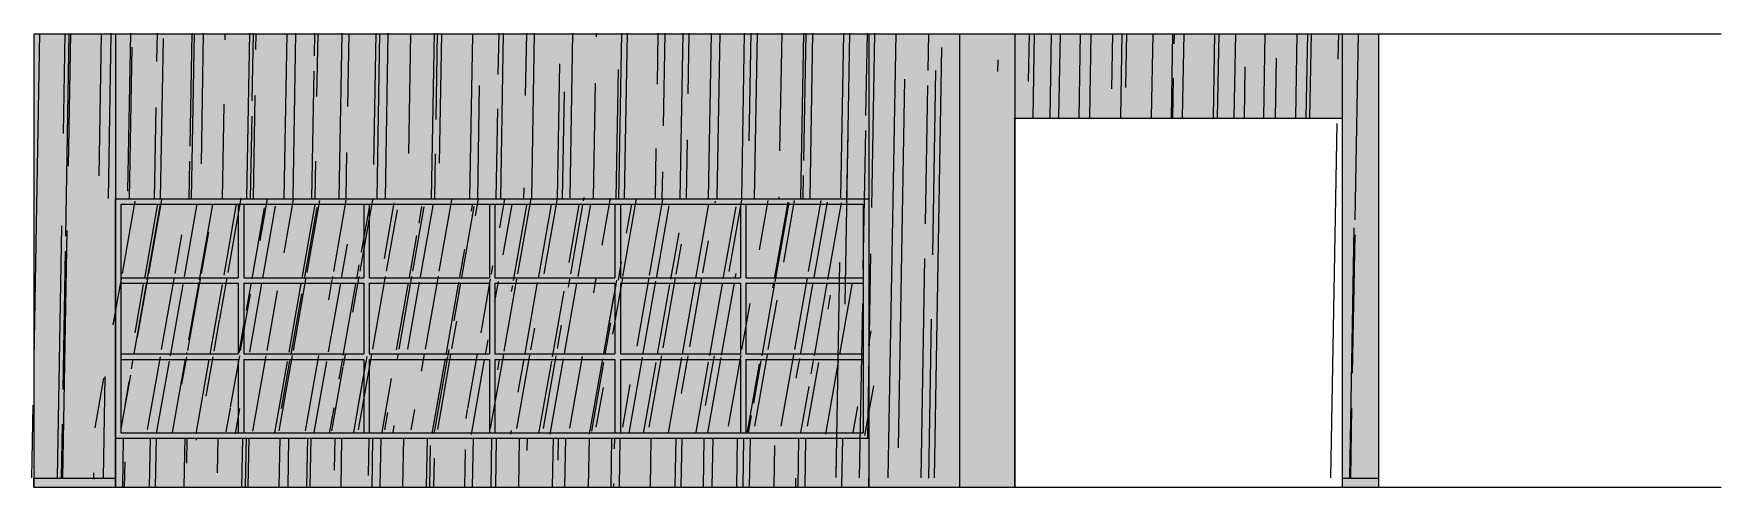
# Model space of a CAD drawing. Header units: millimetres. Extents: x 0 to 1313252738, y -131 to 560100888.
# Drawn here: x 1312653851 to 1312663138, y 560056812 to 560059312 of the extents above; entities that cross this region are included whole.
import ezdxf

# ---------------------------------------------------------------- set-up
doc = ezdxf.new("R2010")
doc.units = ezdxf.units.MM
doc.layers.get('0').update_dxf_attribs({"lineweight": 0})
pattern_1 = [(89, (-28332.09394049643, 60682.87629735469), (-244.2089098525694, 563.1478032884614), [3810, -508, 1270, -254]), (89, (-28453.17882583866, 61022.86130134997), (-342.201459612802, -248.0655426270803), [762, -83.81999999999998, 1524, -190.5]), (89, (-28545.74460226317, 60813.62492918936), (-147.1029423393508, 1323.568886290058), [2032, -355.6, 1016, -254])]
pattern_2 = [(80, (-28332.09394049643, 60682.87629735469), (-128.6095167712489, 499.3104559889228), [3200.399999999999, -426.7199999999999, 1066.799999999999, -213.3599999999999]), (80, (-28387.87729658906, 60980.85879925117), (-316.507289489987, -160.8426471839531), [640.0799999999996, -70.40879999999996, 1280.159999999999, -160.0199999999999]), (80, (-28492.16994775822, 60819.42772735501), (51.87834091008591, 1117.439842725262), [1706.879999999999, -298.7039999999999, 853.4399999999997, -213.3599999999999])]

msp = doc.modelspace()

# ---------------------------------------------------------------- hatches: boundary and pattern name
at = {"true_color": 0xbb8a63, "transparency": 33554582}
h = msp.add_hatch(color=23, dxfattribs=at)
h.dxf.hatch_style = 1
h.paths.add_polyline_path([(1312654301.255986, 560059312.0648521), (1312653851.255986, 560059312.0648521), (1312653851.255986, 560056862.0648531), (1312654301.255986, 560056862.0648531), (1312654301.255986, 560057112.064852), (1312654301.255986, 560058402.0648521)])
at = {"transparency": 33554687}
h = msp.add_hatch(dxfattribs=at)
h.set_pattern_fill('AR-RROOF', color=256, scale=10, angle=89)
h.set_pattern_definition(pattern_1)
h.paths.add_polyline_path([(1312654301.255986, 560059312.0648521), (1312653851.255986, 560059312.0648521), (1312653851.255986, 560056862.0648531), (1312654301.255986, 560056862.0648531), (1312654301.255986, 560057112.064852)])
at = {"true_color": 0xbb8a63, "transparency": 33554582}
h = msp.add_hatch(color=23, dxfattribs=at)
h.dxf.hatch_style = 1
h.paths.add_polyline_path([(1312658446.255986, 560059312.0648521), (1312654301.255986, 560059312.0648521), (1312654301.255986, 560058402.0648521), (1312654992.085986, 560058402.0648521), (1312655130.255986, 560058402.0648521), (1312658446.255986, 560058402.0648519)])
at = {"transparency": 33554687}
h = msp.add_hatch(dxfattribs=at)
h.set_pattern_fill('AR-RROOF', color=256, scale=10, angle=89)
h.set_pattern_definition(pattern_1)
h.paths.add_polyline_path([(1312658446.255986, 560059312.0648521), (1312654301.255986, 560059312.0648521), (1312654301.255986, 560058402.0648521), (1312654992.085986, 560058402.0648521), (1312655130.255986, 560058402.0648521), (1312658446.255986, 560058402.0648519)])
at = {"true_color": 0xbb8a63, "transparency": 33554582}
h = msp.add_hatch(color=23, dxfattribs=at)
h.dxf.hatch_style = 1
h.paths.add_polyline_path([(1312658946.255986, 560059312.0648521), (1312658446.255986, 560059312.0648521), (1312658446.255986, 560058402.0648519), (1312658446.255986, 560057112.0648516), (1312658446.255986, 560056812.0648527), (1312658946.255986, 560056812.0648527)])
at = {"transparency": 33554687}
h = msp.add_hatch(dxfattribs=at)
h.set_pattern_fill('AR-RROOF', color=256, scale=10, angle=89)
h.set_pattern_definition(pattern_1)
h.paths.add_polyline_path([(1312658946.255986, 560059312.0648521), (1312658446.255986, 560059312.0648521), (1312658446.255986, 560056862.0648527), (1312658946.255986, 560056862.0648527)])
at = {"true_color": 0x5d5e5f, "transparency": 33554582}
h = msp.add_hatch(color=251, dxfattribs=at)
h.dxf.hatch_style = 1
h.paths.add_polyline_path([(1312659251.255986, 560059312.0648521), (1312658946.255986, 560059312.0648521), (1312658946.255986, 560056812.0648526), (1312659251.255986, 560056812.0648526)])
at = {"true_color": 0xbb8a63, "transparency": 33554582}
h = msp.add_hatch(color=23, dxfattribs=at)
h.dxf.hatch_style = 1
h.paths.add_polyline_path([(1312661051.255986, 560059312.0648521), (1312659251.255986, 560059312.0648521), (1312659251.255986, 560058847.0648521), (1312661051.255986, 560058847.0648521)])
at = {"transparency": 33554687}
h = msp.add_hatch(dxfattribs=at)
h.set_pattern_fill('AR-RROOF', color=256, scale=10, angle=89)
h.set_pattern_definition(pattern_1)
h.paths.add_polyline_path([(1312661051.255986, 560059312.0648521), (1312659251.255986, 560059312.0648521), (1312659251.255986, 560058847.0648521), (1312661051.255986, 560058847.0648521)])
at = {"true_color": 0xbb8a63, "transparency": 33554582}
h = msp.add_hatch(color=23, dxfattribs=at)
h.dxf.hatch_style = 1
h.paths.add_polyline_path([(1312661251.255986, 560059312.0648521), (1312661051.255986, 560059312.0648521), (1312661051.255986, 560056862.0648527), (1312661251.255986, 560056862.0648527)])
at = {"transparency": 33554687}
h = msp.add_hatch(dxfattribs=at)
h.set_pattern_fill('AR-RROOF', color=256, scale=10, angle=89)
h.set_pattern_definition(pattern_1)
h.paths.add_polyline_path([(1312661251.255986, 560059312.0648521), (1312661051.255986, 560059312.0648521), (1312661051.255986, 560056862.0648527), (1312661251.255986, 560056862.0648527)])
at = {"true_color": 0xd8af79, "transparency": 33554687}
h = msp.add_hatch(color=43, dxfattribs=at)
h.dxf.hatch_style = 1
h.paths.add_polyline_path([(1312656358.755986, 560058372.0648519), (1312655697.915986, 560058372.0648519), (1312655697.915986, 560057967.0648516), (1312656358.755986, 560057967.0648516)], flags=0)
h.paths.add_polyline_path([(1312655667.915986, 560058372.0648519), (1312655007.085986, 560058372.0648519), (1312655007.085986, 560057967.0648519), (1312655667.915986, 560057967.0648516)], flags=0)
h.paths.add_polyline_path([(1312654977.085986, 560058372.0648519), (1312654331.255986, 560058372.0648519), (1312654331.255986, 560057967.064852), (1312654977.085986, 560057967.0648519)], flags=0)
h.paths.add_polyline_path([(1312654977.085986, 560057937.0648519), (1312654331.255986, 560057937.064852), (1312654331.255986, 560057547.0648514), (1312654977.085986, 560057547.0648514)], flags=0)
h.paths.add_polyline_path([(1312655667.915986, 560057937.0648516), (1312655007.085986, 560057937.0648519), (1312655007.085986, 560057547.0648514), (1312655667.915986, 560057547.0648513)], flags=0)
h.paths.add_polyline_path([(1312656358.755986, 560057937.0648515), (1312655697.915986, 560057937.0648516), (1312655697.915986, 560057547.0648513), (1312656358.755986, 560057547.0648512)], flags=0)
h.paths.add_polyline_path([(1312657049.575986, 560057937.0648515), (1312656388.755986, 560057937.0648515), (1312656388.755987, 560057547.0648512), (1312657049.575986, 560057547.0648509)], flags=0)
h.paths.add_polyline_path([(1312657049.575986, 560058372.0648519), (1312656388.755986, 560058372.0648519), (1312656388.755986, 560057967.0648516), (1312657049.575986, 560057967.0648515)], flags=0)
h.paths.add_polyline_path([(1312657740.405986, 560058372.0648519), (1312657079.575986, 560058372.0648519), (1312657079.575986, 560057967.0648515), (1312657740.405986, 560057967.0648515)], flags=0)
h.paths.add_polyline_path([(1312658416.255986, 560058372.0648519), (1312657770.405986, 560058372.0648519), (1312657770.405986, 560057967.0648514), (1312658416.255986, 560057967.0648513)], flags=0)
h.paths.add_polyline_path([(1312658416.255986, 560057937.0648512), (1312657770.405986, 560057937.0648514), (1312657770.405986, 560057547.0648509), (1312658416.255986, 560057547.0648507)], flags=0)
h.paths.add_polyline_path([(1312657740.405986, 560057937.0648514), (1312657079.575986, 560057937.0648515), (1312657079.575986, 560057547.0648509), (1312657740.405986, 560057547.0648509)], flags=0)
h.paths.add_polyline_path([(1312658416.255986, 560057517.0648507), (1312657770.405986, 560057517.0648509), (1312657770.405986, 560057112.0648516), (1312658416.255986, 560057112.0648516)], flags=0)
h.paths.add_polyline_path([(1312657740.405986, 560057517.0648509), (1312657079.575986, 560057517.0648509), (1312657079.575986, 560057112.0648519), (1312657740.405986, 560057112.0648516)], flags=0)
h.paths.add_polyline_path([(1312656358.755986, 560057517.0648509), (1312655697.915986, 560057517.0648512), (1312655697.915986, 560057112.0648519), (1312656358.755986, 560057112.0648519)], flags=0)
h.paths.add_polyline_path([(1312657049.575986, 560057517.0648509), (1312656388.755987, 560057517.0648509), (1312656388.755986, 560057112.0648519), (1312657049.575986, 560057112.0648519)], flags=0)
h.paths.add_polyline_path([(1312655667.915986, 560057517.0648512), (1312655007.085986, 560057517.0648514), (1312655007.085986, 560057112.064852), (1312655667.915986, 560057112.0648519)], flags=0)
h.paths.add_polyline_path([(1312654977.085986, 560057517.0648514), (1312654331.255986, 560057517.0648514), (1312654331.255986, 560057112.064852), (1312654977.085986, 560057112.064852)], flags=0)
h.paths.add_polyline_path([(1312658416.255986, 560057967.0648513), (1312657770.405986, 560057967.0648514), (1312657770.405986, 560058372.0648519), (1312657740.405986, 560058372.0648519), (1312657740.405986, 560057967.0648515), (1312657079.575986, 560057967.0648515), (1312657079.575986, 560058372.0648519), (1312657049.575986, 560058372.0648519), (1312657049.575986, 560057967.0648515), (1312656388.755986, 560057967.0648516), (1312656388.755986, 560058372.0648519), (1312656358.755986, 560058372.0648519), (1312656358.755986, 560057967.0648516), (1312655697.915986, 560057967.0648516), (1312655697.915986, 560058372.0648519), (1312655667.915986, 560058372.0648519), (1312655667.915986, 560057967.0648516), (1312655007.085986, 560057967.0648519), (1312655007.085986, 560058372.0648519), (1312654977.085986, 560058372.0648519), (1312654977.085986, 560057967.0648519), (1312654331.255986, 560057967.064852), (1312654331.255986, 560057937.064852), (1312654977.085986, 560057937.0648519), (1312654977.085986, 560057547.0648514), (1312654331.255986, 560057547.0648514), (1312654331.255986, 560057517.0648514), (1312654977.085986, 560057517.0648514), (1312654977.085986, 560057112.064852), (1312655007.085986, 560057112.064852), (1312655007.085986, 560057517.0648514), (1312655667.915986, 560057517.0648512), (1312655667.915986, 560057112.0648519), (1312655697.915986, 560057112.0648519), (1312655697.915986, 560057517.0648512), (1312656358.755986, 560057517.0648509), (1312656358.755986, 560057112.0648519), (1312656388.755986, 560057112.0648519), (1312656388.755987, 560057517.0648509), (1312657049.575986, 560057517.0648509), (1312657049.575986, 560057112.0648519), (1312657079.575986, 560057112.0648519), (1312657079.575986, 560057517.0648509), (1312657740.405986, 560057517.0648509), (1312657740.405986, 560057112.0648516), (1312657770.405986, 560057112.0648516), (1312657770.405986, 560057517.0648509), (1312658416.255986, 560057517.0648507), (1312658416.255986, 560057547.0648507), (1312657770.405986, 560057547.0648509), (1312657770.405986, 560057937.0648514), (1312658416.255986, 560057937.0648512)], flags=0)
h.paths.add_polyline_path([(1312655007.085986, 560057937.0648519), (1312655667.915986, 560057937.0648516), (1312655667.915986, 560057547.0648513), (1312655007.085986, 560057547.0648514)], flags=0)
h.paths.add_polyline_path([(1312655697.915986, 560057937.0648516), (1312656358.755986, 560057937.0648515), (1312656358.755986, 560057547.0648512), (1312655697.915986, 560057547.0648513)], flags=0)
h.paths.add_polyline_path([(1312657049.575986, 560057937.0648515), (1312657049.575986, 560057547.0648509), (1312656388.755987, 560057547.0648512), (1312656388.755986, 560057937.0648515)], flags=0)
h.paths.add_polyline_path([(1312657079.575986, 560057937.0648515), (1312657740.405986, 560057937.0648514), (1312657740.405986, 560057547.0648509), (1312657079.575986, 560057547.0648509)], flags=0)
h.paths.add_polyline_path([(1312658446.255986, 560058402.0648519), (1312654301.255986, 560058402.0648521), (1312654301.255986, 560057082.064852), (1312658446.255986, 560057082.0648516)])
h.paths.add_polyline_path([(1312654331.255986, 560057517.0648514), (1312654331.255986, 560058372.0648519), (1312658416.255986, 560058372.0648519), (1312658416.255986, 560057112.0648516), (1312654331.255986, 560057112.064852)], flags=16)
h.paths.add_polyline_path([(1312654331.255986, 560057937.064852), (1312654977.085986, 560057937.0648519), (1312654977.085986, 560057547.0648514), (1312654331.255986, 560057547.0648514)], flags=0)
at = {"true_color": 0xcf9c59, "transparency": 33554687}
h = msp.add_hatch(color=33, dxfattribs=at)
h.dxf.hatch_style = 1
h.paths.add_polyline_path([(1312654977.085986, 560058372.0648519), (1312654331.255986, 560058372.0648519), (1312654331.255986, 560057967.064852), (1312654977.085986, 560057967.0648519)])
h.paths.add_polyline_path([(1312655667.915986, 560058372.0648519), (1312655007.085986, 560058372.0648519), (1312655007.085986, 560057967.0648519), (1312655667.915986, 560057967.0648516)])
h.paths.add_polyline_path([(1312656358.755986, 560058372.0648519), (1312655697.915986, 560058372.0648519), (1312655697.915986, 560057967.0648516), (1312656358.755986, 560057967.0648516)])
h.paths.add_polyline_path([(1312657049.575986, 560058372.0648519), (1312656388.755986, 560058372.0648519), (1312656388.755986, 560057967.0648516), (1312657049.575986, 560057967.0648515)])
h.paths.add_polyline_path([(1312657740.405986, 560058372.0648519), (1312657079.575986, 560058372.0648519), (1312657079.575986, 560057967.0648515), (1312657740.405986, 560057967.0648515)])
h.paths.add_polyline_path([(1312658416.255986, 560058372.0648519), (1312657770.405986, 560058372.0648519), (1312657770.405986, 560057967.0648514), (1312658416.255986, 560057967.0648513)])
h.paths.add_polyline_path([(1312658416.255986, 560057937.0648512), (1312657770.405986, 560057937.0648514), (1312657770.405986, 560057547.0648509), (1312658416.255986, 560057547.0648507)])
h.paths.add_polyline_path([(1312657740.405986, 560057937.0648514), (1312657079.575986, 560057937.0648515), (1312657079.575986, 560057547.0648509), (1312657740.405986, 560057547.0648509)])
h.paths.add_polyline_path([(1312657049.575986, 560057937.0648515), (1312656388.755986, 560057937.0648515), (1312656388.755987, 560057547.0648512), (1312657049.575986, 560057547.0648509)])
h.paths.add_polyline_path([(1312656358.755986, 560057937.0648515), (1312655697.915986, 560057937.0648516), (1312655697.915986, 560057547.0648513), (1312656358.755986, 560057547.0648512)])
h.paths.add_polyline_path([(1312655667.915986, 560057937.0648516), (1312655007.085986, 560057937.0648519), (1312655007.085986, 560057547.0648514), (1312655667.915986, 560057547.0648513)])
h.paths.add_polyline_path([(1312654977.085986, 560057937.0648519), (1312654331.255986, 560057937.064852), (1312654331.255986, 560057547.0648514), (1312654977.085986, 560057547.0648514)])
h.paths.add_polyline_path([(1312654977.085986, 560057517.0648514), (1312654331.255986, 560057517.0648514), (1312654331.255986, 560057112.064852), (1312654977.085986, 560057112.064852)])
h.paths.add_polyline_path([(1312655667.915986, 560057517.0648512), (1312655007.085986, 560057517.0648514), (1312655007.085986, 560057112.064852), (1312655667.915986, 560057112.0648519)])
h.paths.add_polyline_path([(1312656358.755986, 560057517.0648509), (1312655697.915986, 560057517.0648512), (1312655697.915986, 560057112.0648519), (1312656358.755986, 560057112.0648519)])
h.paths.add_polyline_path([(1312657049.575986, 560057517.0648509), (1312656388.755987, 560057517.0648509), (1312656388.755986, 560057112.0648519), (1312657049.575986, 560057112.0648519)])
h.paths.add_polyline_path([(1312657740.405986, 560057517.0648509), (1312657079.575986, 560057517.0648509), (1312657079.575986, 560057112.0648519), (1312657740.405986, 560057112.0648516)])
h.paths.add_polyline_path([(1312658416.255986, 560057517.0648507), (1312657770.405986, 560057517.0648509), (1312657770.405986, 560057112.0648516), (1312658416.255986, 560057112.0648516)])
at = {"true_color": 0xd8af79, "transparency": 33554687}
h = msp.add_hatch(color=43, dxfattribs=at)
h.dxf.hatch_style = 1
h.paths.add_polyline_path([(1312658416.255986, 560057967.0648513), (1312657770.405986, 560057967.0648514), (1312657770.405986, 560058372.0648519), (1312657740.405986, 560058372.0648519), (1312657740.405986, 560057967.0648515), (1312657079.575986, 560057967.0648515), (1312657079.575986, 560058372.0648519), (1312657049.575986, 560058372.0648519), (1312657049.575986, 560057967.0648515), (1312656388.755986, 560057967.0648516), (1312656388.755986, 560058372.0648519), (1312656358.755986, 560058372.0648519), (1312656358.755986, 560057967.0648516), (1312655697.915986, 560057967.0648516), (1312655697.915986, 560058372.0648519), (1312655667.915986, 560058372.0648519), (1312655667.915986, 560057967.0648516), (1312655007.085986, 560057967.0648519), (1312655007.085986, 560058372.0648519), (1312654977.085986, 560058372.0648519), (1312654977.085986, 560057967.0648519), (1312654331.255986, 560057967.064852), (1312654331.255986, 560057937.064852), (1312654977.085986, 560057937.0648519), (1312654977.085986, 560057547.0648514), (1312654331.255986, 560057547.0648514), (1312654331.255986, 560057517.0648514), (1312654977.085986, 560057517.0648514), (1312654977.085986, 560057112.064852), (1312655007.085986, 560057112.064852), (1312655007.085986, 560057517.0648514), (1312655667.915986, 560057517.0648512), (1312655667.915986, 560057112.0648519), (1312655697.915986, 560057112.0648519), (1312655697.915986, 560057517.0648512), (1312656358.755986, 560057517.0648509), (1312656358.755986, 560057112.0648519), (1312656388.755986, 560057112.0648519), (1312656388.755987, 560057517.0648509), (1312657049.575986, 560057517.0648509), (1312657049.575986, 560057112.0648519), (1312657079.575986, 560057112.0648519), (1312657079.575986, 560057517.0648509), (1312657740.405986, 560057517.0648509), (1312657740.405986, 560057112.0648516), (1312657770.405986, 560057112.0648516), (1312657770.405986, 560057517.0648509), (1312658416.255986, 560057517.0648507), (1312658416.255986, 560057547.0648507), (1312657770.405986, 560057547.0648509), (1312657770.405986, 560057937.0648514), (1312658416.255986, 560057937.0648512)])
h.paths.add_polyline_path([(1312655007.085986, 560057937.0648519), (1312655667.915986, 560057937.0648516), (1312655667.915986, 560057547.0648513), (1312655007.085986, 560057547.0648514)], flags=16)
h.paths.add_polyline_path([(1312655697.915986, 560057937.0648516), (1312656358.755986, 560057937.0648515), (1312656358.755986, 560057547.0648512), (1312655697.915986, 560057547.0648513)], flags=16)
h.paths.add_polyline_path([(1312657049.575986, 560057937.0648515), (1312657049.575986, 560057547.0648509), (1312656388.755987, 560057547.0648512), (1312656388.755986, 560057937.0648515)], flags=16)
h.paths.add_polyline_path([(1312657079.575986, 560057937.0648515), (1312657740.405986, 560057937.0648514), (1312657740.405986, 560057547.0648509), (1312657079.575986, 560057547.0648509)], flags=16)
at = {"true_color": 0x000000, "transparency": 33554687}
h = msp.add_hatch(dxfattribs=at)
h.set_pattern_fill('AR-RROOF', color=18, scale=8.400000000000002, angle=80)
h.set_pattern_definition(pattern_2)
h.paths.add_polyline_path([(1312654977.085986, 560058372.0648519), (1312654331.255986, 560058372.0648519), (1312654331.255986, 560057967.064852), (1312654977.085986, 560057967.0648519)])
h = msp.add_hatch(dxfattribs=at)
h.set_pattern_fill('AR-RROOF', color=18, scale=8.400000000000002, angle=80)
h.set_pattern_definition(pattern_2)
h.paths.add_polyline_path([(1312655667.915986, 560058372.0648519), (1312655007.085986, 560058372.0648519), (1312655007.085986, 560057967.0648519), (1312655667.915986, 560057967.0648516)])
h = msp.add_hatch(dxfattribs=at)
h.set_pattern_fill('AR-RROOF', color=18, scale=8.400000000000002, angle=80)
h.set_pattern_definition(pattern_2)
h.paths.add_polyline_path([(1312656358.755986, 560058372.0648519), (1312655697.915986, 560058372.0648519), (1312655697.915986, 560057967.0648516), (1312656358.755986, 560057967.0648516)])
h = msp.add_hatch(dxfattribs=at)
h.set_pattern_fill('AR-RROOF', color=18, scale=8.400000000000002, angle=80)
h.set_pattern_definition(pattern_2)
h.paths.add_polyline_path([(1312657049.575986, 560058372.0648519), (1312656388.755986, 560058372.0648519), (1312656388.755986, 560057967.0648516), (1312657049.575986, 560057967.0648515)])
h = msp.add_hatch(dxfattribs=at)
h.set_pattern_fill('AR-RROOF', color=18, scale=8.400000000000002, angle=80)
h.set_pattern_definition(pattern_2)
h.paths.add_polyline_path([(1312657740.405986, 560058372.0648519), (1312657079.575986, 560058372.0648519), (1312657079.575986, 560057967.0648515), (1312657740.405986, 560057967.0648515)])
h = msp.add_hatch(dxfattribs=at)
h.set_pattern_fill('AR-RROOF', color=18, scale=8.400000000000002, angle=80)
h.set_pattern_definition(pattern_2)
h.paths.add_polyline_path([(1312658416.255986, 560058372.0648519), (1312657770.405986, 560058372.0648519), (1312657770.405986, 560057967.0648514), (1312658416.255986, 560057967.0648513)])
h = msp.add_hatch(dxfattribs=at)
h.set_pattern_fill('AR-RROOF', color=18, scale=8.400000000000002, angle=80)
h.set_pattern_definition(pattern_2)
h.paths.add_polyline_path([(1312654977.085986, 560057937.0648519), (1312654331.255986, 560057937.064852), (1312654331.255986, 560057547.0648514), (1312654977.085986, 560057547.0648514)])
h = msp.add_hatch(dxfattribs=at)
h.set_pattern_fill('AR-RROOF', color=18, scale=8.400000000000002, angle=80)
h.set_pattern_definition(pattern_2)
h.paths.add_polyline_path([(1312655667.915986, 560057937.0648516), (1312655007.085986, 560057937.0648519), (1312655007.085986, 560057547.0648514), (1312655667.915986, 560057547.0648513)])
h = msp.add_hatch(dxfattribs=at)
h.set_pattern_fill('AR-RROOF', color=18, scale=8.400000000000002, angle=80)
h.set_pattern_definition(pattern_2)
h.paths.add_polyline_path([(1312656358.755986, 560057937.0648515), (1312655697.915986, 560057937.0648516), (1312655697.915986, 560057547.0648513), (1312656358.755986, 560057547.0648512)])
h = msp.add_hatch(dxfattribs=at)
h.set_pattern_fill('AR-RROOF', color=18, scale=8.400000000000002, angle=80)
h.set_pattern_definition(pattern_2)
h.paths.add_polyline_path([(1312657049.575986, 560057937.0648515), (1312656388.755986, 560057937.0648515), (1312656388.755987, 560057547.0648512), (1312657049.575986, 560057547.0648509)])
h = msp.add_hatch(dxfattribs=at)
h.set_pattern_fill('AR-RROOF', color=18, scale=8.400000000000002, angle=80)
h.set_pattern_definition(pattern_2)
h.paths.add_polyline_path([(1312657740.405986, 560057937.0648514), (1312657079.575986, 560057937.0648515), (1312657079.575986, 560057547.0648509), (1312657740.405986, 560057547.0648509)])
h = msp.add_hatch(dxfattribs=at)
h.set_pattern_fill('AR-RROOF', color=18, scale=8.400000000000002, angle=80)
h.set_pattern_definition(pattern_2)
h.paths.add_polyline_path([(1312658416.255986, 560057937.0648512), (1312657770.405986, 560057937.0648514), (1312657770.405986, 560057547.0648509), (1312658416.255986, 560057547.0648507)])
h = msp.add_hatch(dxfattribs=at)
h.set_pattern_fill('AR-RROOF', color=18, scale=8.400000000000002, angle=80)
h.set_pattern_definition(pattern_2)
h.paths.add_polyline_path([(1312654977.085986, 560057517.0648514), (1312654331.255986, 560057517.0648514), (1312654331.255986, 560057112.064852), (1312654977.085986, 560057112.064852)])
h = msp.add_hatch(dxfattribs=at)
h.set_pattern_fill('AR-RROOF', color=18, scale=8.400000000000002, angle=80)
h.set_pattern_definition(pattern_2)
h.paths.add_polyline_path([(1312655667.915986, 560057517.0648512), (1312655007.085986, 560057517.0648514), (1312655007.085986, 560057112.064852), (1312655667.915986, 560057112.0648519)])
h = msp.add_hatch(dxfattribs=at)
h.set_pattern_fill('AR-RROOF', color=18, scale=8.400000000000002, angle=80)
h.set_pattern_definition(pattern_2)
h.paths.add_polyline_path([(1312656358.755986, 560057517.0648509), (1312655697.915986, 560057517.0648512), (1312655697.915986, 560057112.0648519), (1312656358.755986, 560057112.0648519)])
h = msp.add_hatch(dxfattribs=at)
h.set_pattern_fill('AR-RROOF', color=18, scale=8.400000000000002, angle=80)
h.set_pattern_definition(pattern_2)
h.paths.add_polyline_path([(1312657049.575986, 560057517.0648509), (1312656388.755987, 560057517.0648509), (1312656388.755986, 560057112.0648519), (1312657049.575986, 560057112.0648519)])
h = msp.add_hatch(dxfattribs=at)
h.set_pattern_fill('AR-RROOF', color=18, scale=8.400000000000002, angle=80)
h.set_pattern_definition(pattern_2)
h.paths.add_polyline_path([(1312657740.405986, 560057517.0648509), (1312657079.575986, 560057517.0648509), (1312657079.575986, 560057112.0648519), (1312657740.405986, 560057112.0648516)])
h = msp.add_hatch(dxfattribs=at)
h.set_pattern_fill('AR-RROOF', color=18, scale=8.400000000000002, angle=80)
h.set_pattern_definition(pattern_2)
h.paths.add_polyline_path([(1312658416.255986, 560057517.0648507), (1312657770.405986, 560057517.0648509), (1312657770.405986, 560057112.0648516), (1312658416.255986, 560057112.0648516)])
at = {"true_color": 0xbb8a63, "transparency": 33554582}
h = msp.add_hatch(color=23, dxfattribs=at)
h.dxf.hatch_style = 1
h.paths.add_polyline_path([(1312658446.255986, 560057082.0648516), (1312654301.255986, 560057082.064852), (1312654301.255986, 560056812.0648532), (1312658446.255986, 560056812.0648527), (1312658446.255986, 560056862.0648527)])
at = {"transparency": 33554687}
h = msp.add_hatch(dxfattribs=at)
h.set_pattern_fill('AR-RROOF', color=256, scale=10, angle=89)
h.set_pattern_definition(pattern_1)
h.paths.add_polyline_path([(1312658446.255986, 560057082.0648516), (1312654301.255986, 560057082.064852), (1312654301.255986, 560056862.0648531), (1312654301.255986, 560056812.0648532), (1312658446.255986, 560056812.0648527), (1312658446.255986, 560056862.0648527)])
at = {"true_color": 0xbb8a63, "transparency": 33554582}
h = msp.add_hatch(color=23, dxfattribs=at)
h.dxf.hatch_style = 1
h.paths.add_polyline_path([(1312654301.255986, 560056862.0648531), (1312653851.255986, 560056862.0648531), (1312653851.255986, 560056812.0648532), (1312654301.255986, 560056812.0648532)])
h = msp.add_hatch(color=23, dxfattribs=at)
h.dxf.hatch_style = 1
h.paths.add_polyline_path([(1312661251.255986, 560056862.0648527), (1312661051.255986, 560056862.0648527), (1312661051.255986, 560056812.0648524), (1312661251.255986, 560056812.0648524)])

# ---------------------------------------------------------------- linework, layer by layer
for p, q in [((1312653851.255986, 560059312.0648521), (1312663138.35339, 560059312.0648521)), ((1312653851.255986, 560059312.0648521), (1312653851.255986, 560056812.0648521)), ((1312654301.255986, 560059312.0648521), (1312654301.255986, 560056812.0648521)), ((1312658446.255986, 560059312.0648521), (1312658446.255986, 560056812.064852)), ((1312658946.255986, 560059312.0648521), (1312658946.255986, 560056812.064852)), ((1312659251.255986, 560059312.0648521), (1312659251.255986, 560056812.0648521)), ((1312661051.255986, 560059312.0648521), (1312661051.255986, 560056812.064852)), ((1312661251.255986, 560059312.0648521), (1312661251.255986, 560056812.064852)), ((1312659251.255986, 560056812.0648521), (1312659251.255986, 560058847.0648521)), ((1312659251.255986, 560058847.0648521), (1312661051.255986, 560058847.0648521)), ((1312654301.255986, 560057112.064852), (1312654301.255986, 560058402.0648521)), ((1312654301.255986, 560058402.0648521), (1312658446.255986, 560058402.0648519)), ((1312654301.255986, 560058402.0648521), (1312654301.255986, 560057112.064852)), ((1312654301.255986, 560058402.0648521), (1312655130.255986, 560058402.0648521)), ((1312654301.255986, 560058402.0648521), (1312654992.085986, 560058402.0648521)), ((1312654331.255986, 560058372.0648519), (1312658416.255986, 560058372.0648519)), ((1312654331.255986, 560058372.0648519), (1312654331.255986, 560057967.064852)), ((1312654331.255986, 560058372.0648519), (1312654331.255986, 560058057.064852)), ((1312654331.255986, 560058372.0648519), (1312654331.255986, 560057517.0648514)), ((1312654977.085986, 560058372.0648519), (1312654977.085986, 560057967.0648519)), ((1312655007.085986, 560058372.0648519), (1312655007.085986, 560057967.0648519)), ((1312655667.915986, 560058372.0648519), (1312655667.915986, 560057967.0648516)), ((1312655697.915986, 560058372.0648519), (1312655697.915986, 560057967.0648516)), ((1312656358.755986, 560058372.0648519), (1312656358.755986, 560057967.0648516)), ((1312656388.755986, 560058372.0648519), (1312656388.755986, 560057967.0648516)), ((1312657049.575986, 560058372.0648519), (1312657049.575986, 560057967.0648516)), ((1312657079.575986, 560058372.0648519), (1312657079.575986, 560057967.0648516)), ((1312657740.405986, 560058372.0648514), (1312657740.405986, 560057967.0648515)), ((1312657770.405986, 560058372.0648514), (1312657770.405986, 560057967.0648515)), ((1312658416.255986, 560058372.0648519), (1312658416.255986, 560057112.0648516)), ((1312658446.255986, 560058402.0648519), (1312658446.255986, 560057112.0648516)), ((1312654331.255986, 560057967.064852), (1312654977.085986, 560057967.0648519)), ((1312655007.085986, 560057967.0648519), (1312655667.915986, 560057967.0648516)), ((1312655697.915986, 560057967.0648516), (1312656358.755986, 560057967.0648516)), ((1312656388.755987, 560057967.0648516), (1312657049.575986, 560057967.0648515)), ((1312657079.575986, 560057967.0648515), (1312657740.405986, 560057967.0648515)), ((1312657770.405986, 560057967.0648514), (1312658416.255986, 560057967.0648513)), ((1312654331.255986, 560057937.064852), (1312654977.085986, 560057937.0648519)), ((1312654331.255986, 560057937.064852), (1312654331.255986, 560057547.0648514)), ((1312654977.085986, 560057937.0648519), (1312654977.085986, 560057547.0648514)), ((1312655007.085986, 560057937.0648519), (1312655667.915986, 560057937.0648516)), ((1312655007.085986, 560057937.0648516), (1312655007.085986, 560057547.0648514)), ((1312655667.915986, 560057937.0648516), (1312655667.915986, 560057547.0648513)), ((1312655697.915986, 560057937.0648516), (1312656358.755986, 560057937.0648515)), ((1312655697.915986, 560057937.0648516), (1312655697.915986, 560057547.0648513)), ((1312656358.755986, 560057937.0648516), (1312656358.755986, 560057547.0648509)), ((1312656388.755986, 560057937.0648516), (1312656388.755987, 560057547.0648509)), ((1312656388.755987, 560057937.0648515), (1312657049.575986, 560057937.0648515)), ((1312657049.575986, 560057937.0648515), (1312657049.575986, 560057547.0648509)), ((1312657079.575986, 560057937.0648515), (1312657079.575986, 560057547.0648509)), ((1312657079.575986, 560057937.0648515), (1312657740.405986, 560057937.0648514)), ((1312657740.405986, 560057937.0648514), (1312657740.405986, 560057547.0648509)), ((1312657770.405986, 560057937.0648514), (1312657770.405986, 560057547.0648509)), ((1312657770.405986, 560057937.0648514), (1312658416.255986, 560057937.0648512)), ((1312654331.255986, 560057547.0648514), (1312654977.085986, 560057547.0648514)), ((1312654331.255986, 560057517.0648514), (1312654977.085986, 560057517.0648514)), ((1312654331.255986, 560057517.0648514), (1312654331.255986, 560057112.064852)), ((1312654977.085986, 560057517.0648514), (1312654977.085986, 560057112.0648519)), ((1312655007.085986, 560057547.0648514), (1312655667.915986, 560057547.0648513)), ((1312655007.085986, 560057517.0648514), (1312655007.085986, 560057112.0648519)), ((1312655007.085986, 560057517.0648514), (1312655667.915986, 560057517.0648512)), ((1312655667.915986, 560057517.0648509), (1312655667.915986, 560057112.0648519)), ((1312655697.915986, 560057547.0648513), (1312656358.755987, 560057547.0648512)), ((1312655697.915986, 560057517.0648512), (1312656358.755986, 560057517.0648509)), ((1312655697.915986, 560057517.0648512), (1312655697.915986, 560057112.0648519)), ((1312656358.755986, 560057517.0648509), (1312656358.755986, 560057112.0648516)), ((1312656388.755987, 560057547.0648512), (1312657049.575986, 560057547.0648509)), ((1312656388.755987, 560057517.0648509), (1312656388.755986, 560057112.0648516)), ((1312656388.755987, 560057517.0648509), (1312657049.575986, 560057517.0648509)), ((1312657049.575986, 560057517.0648509), (1312657049.575986, 560057112.0648519)), ((1312657079.575986, 560057547.0648509), (1312657740.405986, 560057547.0648509)), ((1312657079.575986, 560057517.0648509), (1312657079.575986, 560057112.0648519)), ((1312657079.575986, 560057517.0648509), (1312657740.405986, 560057517.0648509)), ((1312657740.405986, 560057517.0648509), (1312657740.405986, 560057112.0648512)), ((1312657770.405986, 560057547.0648509), (1312658416.255986, 560057547.0648507)), ((1312657770.405986, 560057517.0648509), (1312657770.405986, 560057112.0648512)), ((1312657770.405986, 560057517.0648509), (1312658416.255986, 560057517.0648507)), ((1312654301.255986, 560056812.0648521), (1312654301.255986, 560057112.064852)), ((1312654331.255986, 560057112.064852), (1312658416.255986, 560057112.0648516)), ((1312654301.255986, 560057082.064852), (1312658446.255986, 560057082.0648516)), ((1312653851.255986, 560056812.0648532), (1312653851.255986, 560056862.0648531)), ((1312653851.255986, 560056862.0648531), (1312654301.255986, 560056862.0648531)), ((1312658446.255986, 560056812.0648527), (1312658446.255986, 560056862.0648527)), ((1312661051.255986, 560056862.0648527), (1312661251.255986, 560056862.0648527)), ((1312653851.255986, 560056812.0648532), (1312663138.35339, 560056812.0648521))]:
    msp.add_line(p, q)

doc.saveas('drawing.dxf')
